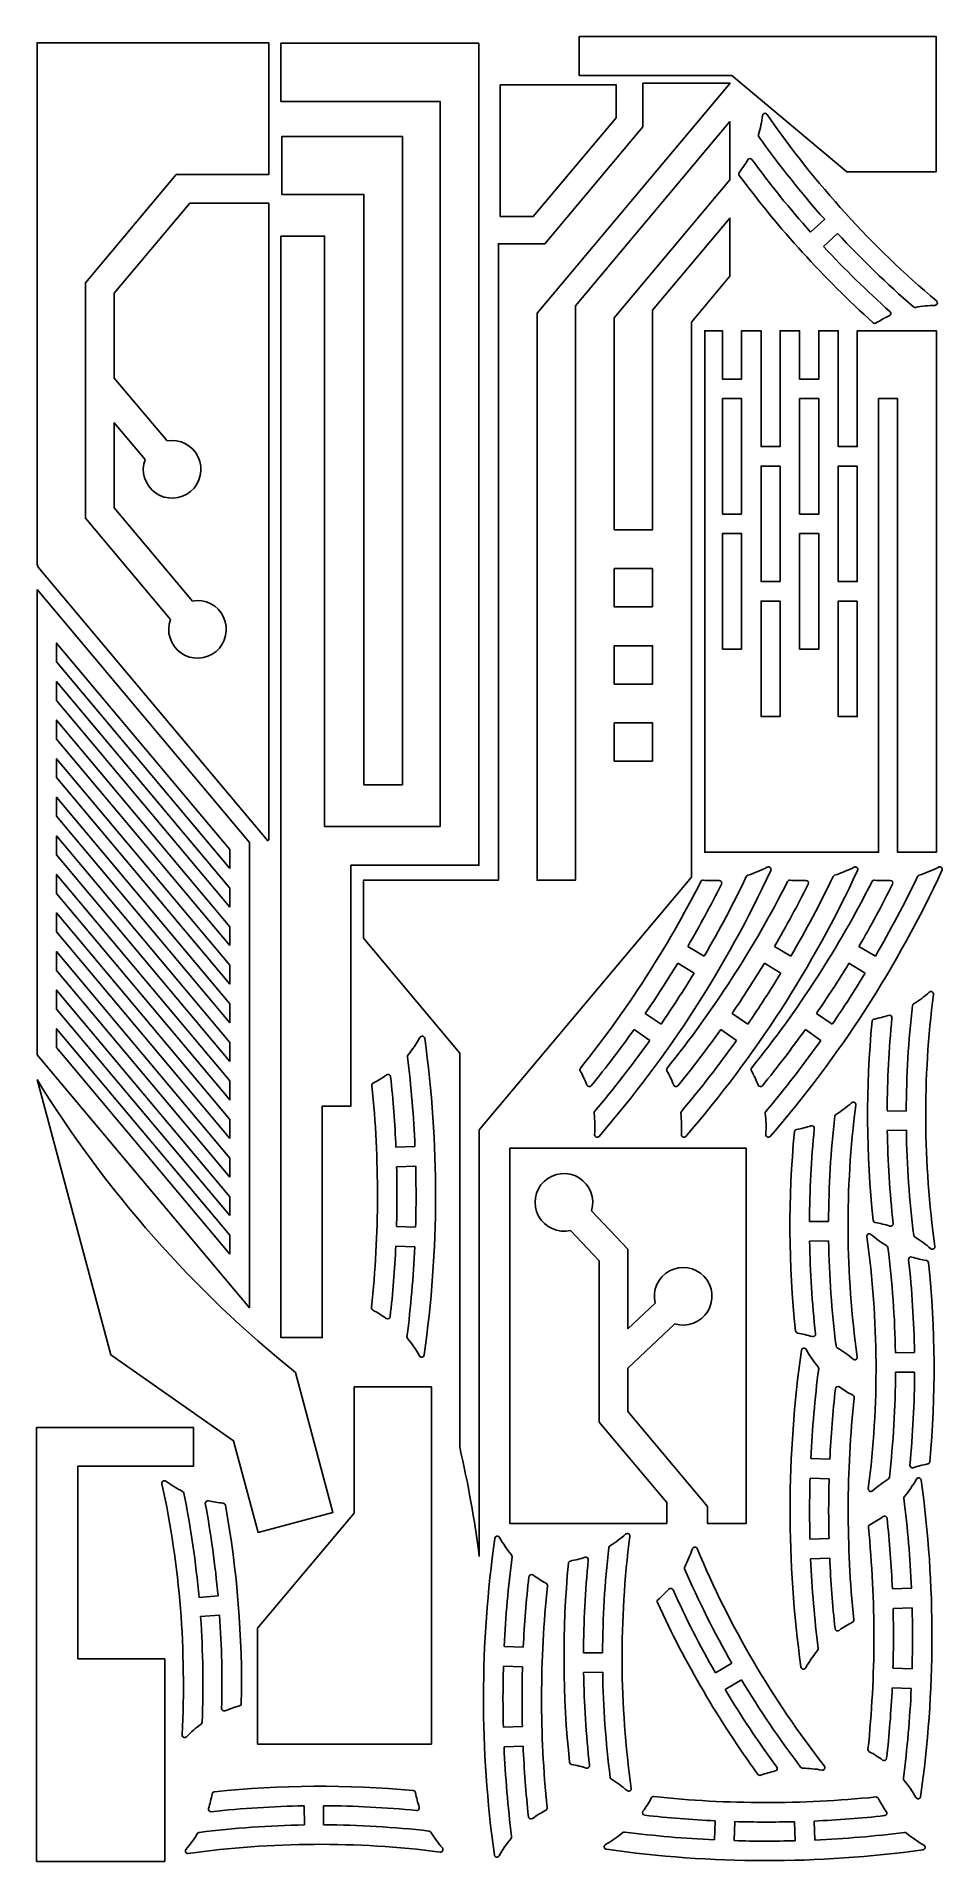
# Model space of a CAD drawing. Extents: x 0.4 to 23.9, y 0.3 to 47.7.
import ezdxf

# ---------------------------------------------------------------- set-up
doc = ezdxf.new("R2010")
doc.units = 0
doc.layers.add('PERIMETER', color=7, linetype='CONTINUOUS')

msp = doc.modelspace()

# ---------------------------------------------------------------- linework, layer by layer
at = {"layer": 'PERIMETER', "color": 7}
for points in [[(3.895925, 32.606941), (1.695248, 35.229606), (1.695248, 41.3374), (4.047749, 44.141001), (6.445248, 44.141001), (6.445248, 47.558651), (0.439342, 47.558651), (0.439342, 34.040682), (0.468943, 33.959355), (6.419528, 26.867723), (6.445248, 26.889304), (6.445248, 43.396906), (4.394725, 43.396906)], [(16.147984, 46.508477), (16.147984, 45.380877), (13.602035, 42.346733), (12.397984, 42.346733), (12.397984, 25.84346), (8.897984, 25.84346), (8.897984, 24.339433), (11.397984, 21.360049), (11.397984, 11.14315)], [(11.903891, 8.308497), (11.903891, 19.373682), (17.403891, 25.928328), (17.403891, 40.312696), (18.403891, 41.504449), (18.403891, 43.013636), (16.397985, 40.623092), (16.397985, 34.932355), (15.403891, 34.932355), (15.403891, 40.429189), (18.403891, 44.004449), (18.403891, 45.513636), (14.397985, 40.739584), (14.397985, 25.84346), (13.403891, 25.84346), (13.403891, 40.545681), (18.40727, 46.508477), (16.147984, 46.508477)], [(4.394725, 43.396906), (2.439342, 41.066572), (2.439342, 38.865825), (3.808086, 37.234618)], [(20.859221, 42.981026), (20.490212, 42.65245)], [(20.830296, 42.277994), (21.192776, 42.613759)], [(3.238077, 36.756323), (2.439342, 37.708219), (2.439342, 35.500434), (4.465934, 33.085235)], [(17.735717, 23.880784), (17.308977, 24.129827)], [(19.984676, 23.880784), (19.557935, 24.129827)], [(22.174363, 23.880784), (21.747623, 24.129827)], [(17.050106, 23.69511), (17.472382, 23.43857)], [(19.299064, 23.69511), (19.72134, 23.43857)], [(21.488752, 23.69511), (21.911027, 23.43857)], [(16.616442, 22.113178), (16.208902, 22.392535)], [(18.8654, 22.113178), (18.45786, 22.392535)], [(21.055088, 22.113178), (20.647547, 22.392535)], [(15.919164, 21.977752), (16.321709, 21.691243)], [(18.168123, 21.977752), (18.570667, 21.691243)], [(20.35781, 21.977752), (20.760354, 21.691243)], [(0.437151, 20.676819), (2.348267, 13.544439), (5.534203, 11.313622), (6.171344, 8.935778), (8.108901, 9.454945), (7.13607, 13.085598)], [(22.97367, 19.861502), (22.479579, 19.863404)], [(22.482603, 19.357572), (22.976636, 19.365382)], [(10.236449, 18.943971), (9.742822, 18.922485)], [(15.757256, 13.193809), (15.757256, 12.069315), (17.819755, 9.611324), (17.819755, 9.167991), (18.825661, 9.167991), (18.825661, 18.89717), (12.694756, 18.89717), (12.694756, 9.167991), (16.763161, 9.167991), (16.763161, 9.712918), (15.013161, 11.798487), (15.013161, 15.981396), (14.271296, 16.76732)], [(9.760359, 18.416832), (10.254289, 18.429597)], [(14.812399, 17.278089), (15.757256, 16.277117), (15.757256, 14.217047), (16.464083, 14.884249)], [(10.251686, 16.851849), (9.757801, 16.866245)], [(20.959712, 16.99546), (20.46562, 16.997362)], [(9.738595, 16.360653), (10.232148, 16.337538)], [(20.468645, 16.491531), (20.962678, 16.49934)], [(16.974851, 14.343146), (15.757256, 13.193809)], [(23.188022, 13.598678), (22.693989, 13.590868)], [(22.696955, 13.094748), (23.191046, 13.092846)], [(20.993801, 10.832577), (20.500248, 10.855691)], [(20.48071, 10.34138), (20.974595, 10.326984)], [(20.972037, 8.776397), (20.478107, 8.763632)], [(20.495947, 8.249259), (20.989574, 8.270744)], [(5.129686, 7.291743), (4.637571, 7.247547)], [(23.108741, 7.4922), (22.615114, 7.470714)], [(4.677091, 6.752994), (5.169979, 6.787509)], [(22.632651, 6.965061), (23.12658, 6.977826)], [(13.04376, 5.957264), (12.550206, 5.980378)], [(15.100597, 5.80994), (14.606506, 5.811842)], [(12.530669, 5.466067), (13.024553, 5.451672)], [(14.60953, 5.30601), (15.103563, 5.313819)], [(18.453329, 5.544761), (18.024482, 5.299363)], [(23.123977, 5.400079), (22.630093, 5.414474)], [(18.280016, 4.862812), (18.703957, 5.116591)], [(22.610886, 4.908882), (23.10444, 4.885768)], [(13.021995, 3.901085), (12.528065, 3.88832)], [(12.545905, 3.373946), (13.039532, 3.395432)], [(7.362364, 1.845939), (7.370173, 1.351906)], [(7.866294, 1.354872), (7.868196, 1.848963)], [(18.022944, 1.457135), (17.99983, 0.963581)], [(18.514141, 0.944044), (18.528537, 1.437928)], [(20.079124, 1.43537), (20.091889, 0.94144)], [(20.606262, 0.95928), (20.584776, 1.452907)]]:
    msp.add_lwpolyline(points, dxfattribs=at)
for points in [[(11.892747, 47.545141), (6.761843, 47.545141), (6.761843, 46.039234), (10.886842, 46.039234), (10.886842, 27.240752), (7.892748, 27.240752), (7.892748, 42.545141), (6.761843, 42.545141), (6.761843, 13.987695), (7.830248, 13.987695), (7.830248, 19.987695), (8.575761, 19.987695), (8.575761, 26.234847), (11.892747, 26.234847)], [(18.452961, 46.714026), (21.432346, 44.214026), (23.751136, 44.214026), (23.751136, 47.719932), (14.491236, 47.719932), (14.491236, 46.714026)], [(12.445589, 43.052285), (13.302663, 43.052285), (15.451495, 45.613164), (15.451495, 46.469935), (12.445589, 46.469935)], [(9.915769, 28.322555), (9.915769, 45.132849), (6.784864, 45.132849), (6.784864, 43.626943), (8.909863, 43.626943), (8.909863, 28.322555)], [(23.717156, 40.750742)], [(19.209765, 40.090248), (18.703859, 40.090248), (18.703859, 38.840248), (18.209765, 38.840248), (18.209765, 40.090248), (17.749776, 40.090248), (17.749776, 26.569847), (22.255682, 26.569847), (22.255682, 38.334342), (22.749776, 38.334342), (22.749776, 26.569847), (23.755682, 26.569847), (23.755682, 40.090248), (21.703859, 40.090248), (21.703859, 37.090248), (21.209765, 37.090248), (21.209765, 40.090248), (20.703859, 40.090248), (20.703859, 38.840248), (20.209765, 38.840248), (20.209765, 40.090248), (19.703859, 40.090248), (19.703859, 37.090248), (19.209765, 37.090248)], [(18.209765, 38.334342), (18.703859, 38.334342), (18.703859, 35.340248), (18.209765, 35.340248)], [(20.209765, 35.340248), (20.209765, 38.334342), (20.703859, 38.334342), (20.703859, 35.340248)], [(19.703859, 36.584342), (19.703859, 33.590248), (19.209765, 33.590248), (19.209765, 36.584342)], [(21.703859, 36.584342), (21.703859, 33.590248), (21.209765, 33.590248), (21.209765, 36.584342)], [(18.209765, 31.840248), (18.209765, 34.834342), (18.703859, 34.834342), (18.703859, 31.840248)], [(20.209765, 31.840248), (20.209765, 34.834342), (20.703859, 34.834342), (20.703859, 31.840248)], [(16.397985, 32.932355), (15.403891, 32.932355), (15.403891, 33.92645), (16.397985, 33.92645)], [(0.437151, 33.386258), (5.943057, 26.824575), (5.943057, 14.759665), (0.437151, 21.321347)], [(19.703859, 33.084342), (19.703859, 30.090248), (19.209765, 30.090248), (19.209765, 33.084342)], [(21.703859, 33.084342), (21.703859, 30.090248), (21.209765, 30.090248), (21.209765, 33.084342)], [(5.437151, 26.149628), (5.437151, 26.640441), (0.943056, 31.996295), (0.943056, 31.505482)], [(16.397985, 30.932355), (15.403891, 30.932355), (15.403891, 31.92645), (16.397985, 31.92645)], [(5.437151, 25.149628), (5.437151, 25.640441), (0.943056, 30.996295), (0.943056, 30.505482)], [(5.437151, 24.149628), (5.437151, 24.640441), (0.943056, 29.996295), (0.943056, 29.505482)], [(16.397985, 28.932355), (15.403891, 28.932355), (15.403891, 29.92645), (16.397985, 29.92645)], [(5.437151, 23.149628), (5.437151, 23.640441), (0.943056, 28.996295), (0.943056, 28.505482)], [(5.437151, 22.149628), (5.437151, 22.640441), (0.943056, 27.996295), (0.943056, 27.505482)], [(5.437151, 21.149628), (5.437151, 21.640441), (0.943056, 26.996295), (0.943056, 26.505482)], [(0.943056, 25.505482), (5.437151, 20.149628), (5.437151, 20.640441), (0.943056, 25.996295)], [(18.867062, 25.973523)], [(21.11602, 25.973523)], [(23.305708, 25.973523)], [(5.437151, 19.149628), (5.437151, 19.640441), (0.943056, 24.996295), (0.943056, 24.505482)], [(5.437151, 18.149628), (5.437151, 18.640441), (0.943056, 23.996295), (0.943056, 23.505482)], [(17.050106, 23.69511)], [(19.299064, 23.69511)], [(21.488752, 23.69511)], [(5.437151, 17.149628), (5.437151, 17.640441), (0.943056, 22.996295), (0.943056, 22.505482)], [(5.437151, 16.149628), (5.437151, 16.640441), (0.943056, 21.996295), (0.943056, 21.505482)], [(10.055427, 21.316043)], [(0.437151, 20.676819)], [(9.760359, 18.416832)], [(22.059429, 16.663436)], [(23.611196, 16.292814)], [(21.597238, 13.426772)], [(8.655484, 12.708366), (8.655484, 9.431877), (6.155484, 6.452493), (6.155484, 3.448466), (10.661391, 3.448466), (10.661391, 12.708366)], [(3.778301, 10.264996)], [(22.927718, 9.864272)], [(20.972037, 8.776397)], [(22.632651, 6.965061)], [(20.676969, 5.877187)], [(13.021995, 3.901085)], [(20.789784, 2.772949)], [(15.738123, 2.241251)], [(20.079124, 1.43537)], [(12.726928, 1.001874)], [(22.978334, 1.140303)], [(4.297606, 0.717346)]]:
    msp.add_lwpolyline(points, close=True, dxfattribs=at)
at = {"layer": 'PERIMETER', "color": 5}
msp.add_lwpolyline([(1.492533, 5.658139), (1.492533, 10.652233), (4.492533, 10.652233), (4.492533, 11.658139), (0.424128, 11.658139), (0.424128, 0.405081), (3.74702, 0.405081), (3.74702, 5.658139)], close=True, dxfattribs=at)
at = {"layer": 'PERIMETER', "color": 7}
for points in [[(19.247115, 45.672578), (19.227165, 45.50511), (19.193115, 45.339626), (19.145327, 45.177886)], [(19.296401, 45.728375), (19.269965, 45.72184), (19.250336, 45.699619), (19.247115, 45.672578)], [(19.366008, 45.701968), (19.350559, 45.724394), (19.322838, 45.734911), (19.296401, 45.728375)], [(23.757824, 40.866265), (22.084048, 42.274332), (20.606913, 43.900764), (19.366008, 45.701968)], [(19.145327, 45.177886), (19.139636, 45.158623), (19.143104, 45.137813), (19.154736, 45.121437)], [(19.154736, 45.121437), (19.683304, 44.377315), (20.252321, 43.66277), (20.859221, 42.981026)], [(18.916629, 44.555702), (18.894569, 44.554523), (18.874592, 44.542296), (18.863507, 44.523187)], [(18.972914, 44.529035), (18.959855, 44.546853), (18.938689, 44.556881), (18.916629, 44.555702)], [(18.6463, 44.19933), (18.628461, 44.176149), (18.628169, 44.143946), (18.645583, 44.120445)], [(18.645583, 44.120445), (19.672068, 42.735171), (20.834104, 41.455687), (22.114451, 40.300972)], [(18.863507, 44.523187), (18.798211, 44.410634), (18.725656, 44.302453), (18.6463, 44.19933)], [(20.490212, 42.65245), (19.955039, 43.253619), (19.448703, 43.879852), (18.972914, 44.529035)], [(22.552574, 40.587573), (21.952058, 41.123479), (21.377319, 41.687587), (20.830296, 42.277994)], [(21.192776, 42.613759), (21.813116, 41.944223), (22.469743, 41.309245), (23.159693, 40.711692)], [(23.717156, 40.750742), (23.744382, 40.751352), (23.768385, 40.768756), (23.777428, 40.794444)], [(23.777428, 40.794444), (23.786471, 40.820131), (23.778664, 40.848734), (23.757824, 40.866265)], [(22.114451, 40.300972), (22.136173, 40.281383), (22.168255, 40.278583), (22.193041, 40.294114)], [(22.193041, 40.294114), (22.303305, 40.363205), (22.417951, 40.425041), (22.536251, 40.479231)], [(22.536251, 40.479231), (22.556336, 40.488431), (22.570425, 40.507142), (22.573716, 40.528987)], [(22.573716, 40.528987), (22.577007, 40.550832), (22.569057, 40.572864), (22.552574, 40.587573)], [(23.159693, 40.711692), (23.174877, 40.698541), (23.195258, 40.693091), (23.214979, 40.696907)], [(23.214979, 40.696907), (23.380559, 40.728949), (23.548547, 40.746958), (23.717156, 40.750742)], [(3.808086, 37.234618), (4.141244, 37.294146), (4.472803, 37.122268), (4.616182, 36.815705)], [(3.510301, 35.887761), (3.233293, 36.082195), (3.121601, 36.438563), (3.238077, 36.756323)], [(4.616182, 36.815705), (4.75956, 36.509143), (4.678936, 36.144488), (4.41968, 35.926946)], [(4.41968, 35.926946), (4.160424, 35.709405), (3.787309, 35.693327), (3.510301, 35.887761)], [(4.465934, 33.085235), (4.799092, 33.144764), (5.130651, 32.972886), (5.27403, 32.666323)], [(4.168149, 31.738379), (3.891141, 31.932813), (3.779449, 32.289181), (3.895925, 32.606941)], [(5.27403, 32.666323), (5.417408, 32.35976), (5.336784, 31.995106), (5.077528, 31.777564)], [(5.077528, 31.777564), (4.818272, 31.560022), (4.445157, 31.543945), (4.168149, 31.738379)], [(15.009325, 19.204384), (16.809777, 21.282699), (18.308869, 23.60399), (19.462525, 26.100007)], [(17.258284, 19.204384), (19.058735, 21.282699), (20.557827, 23.60399), (21.711483, 26.100007)], [(19.372404, 26.18527), (19.210776, 26.099406), (19.041621, 26.028528), (18.867062, 25.973523)], [(19.448094, 26.175013), (19.427682, 26.194326), (19.39722, 26.198454), (19.372404, 26.18527)], [(19.447971, 19.204384), (21.248423, 21.282699), (22.747515, 23.60399), (23.90117, 26.100007)], [(19.462525, 26.100007), (19.474314, 26.125514), (19.468507, 26.155701), (19.448094, 26.175013)], [(21.621363, 26.18527), (21.459734, 26.099406), (21.29058, 26.028528), (21.11602, 25.973523)], [(21.697053, 26.175013), (21.67664, 26.194326), (21.646179, 26.198454), (21.621363, 26.18527)], [(21.711483, 26.100007), (21.723273, 26.125514), (21.717465, 26.155701), (21.697053, 26.175013)], [(23.81105, 26.18527), (23.649421, 26.099406), (23.480267, 26.028528), (23.305708, 25.973523)], [(23.88674, 26.175013), (23.866328, 26.194326), (23.835866, 26.198454), (23.81105, 26.18527)], [(23.90117, 26.100007), (23.91296, 26.125514), (23.907153, 26.155701), (23.88674, 26.175013)], [(17.64879, 25.810136), (16.778242, 24.095431), (15.732184, 22.475648), (14.527409, 20.976788)], [(19.897749, 25.810136), (19.0272, 24.095431), (17.981143, 22.475648), (16.776367, 20.976788)], [(17.308977, 24.129827), (17.61738, 24.658409), (17.908567, 25.19685), (18.182077, 25.744302)], [(17.712692, 25.845724), (17.686132, 25.84798), (17.660857, 25.833904), (17.64879, 25.810136)], [(18.120165, 25.838921), (17.984344, 25.831941), (17.848205, 25.834213), (17.712692, 25.845724)], [(18.827718, 25.939405), (18.49163, 25.238751), (18.127332, 24.551982), (17.735717, 23.880784)], [(18.178295, 25.809392), (18.165548, 25.828872), (18.143414, 25.840116), (18.120165, 25.838921)], [(18.182077, 25.744302), (18.192481, 25.765127), (18.191041, 25.789912), (18.178295, 25.809392)], [(18.867062, 25.973523), (18.849792, 25.968082), (18.835549, 25.95573), (18.827718, 25.939405)], [(22.087436, 25.810136), (21.216888, 24.095431), (20.17083, 22.475648), (18.966055, 20.976788)], [(19.557935, 24.129827), (19.866339, 24.658409), (20.157525, 25.19685), (20.431035, 25.744302)], [(19.96165, 25.845724), (19.93509, 25.84798), (19.909815, 25.833904), (19.897749, 25.810136)], [(20.369124, 25.838921), (20.233302, 25.831941), (20.097163, 25.834213), (19.96165, 25.845724)], [(21.076676, 25.939405), (20.740589, 25.238751), (20.376291, 24.551982), (19.984676, 23.880784)], [(20.427253, 25.809392), (20.414507, 25.828872), (20.392373, 25.840116), (20.369124, 25.838921)], [(20.431035, 25.744302), (20.441439, 25.765127), (20.439999, 25.789912), (20.427253, 25.809392)], [(21.11602, 25.973523), (21.098751, 25.968082), (21.084507, 25.95573), (21.076676, 25.939405)], [(21.747623, 24.129827), (22.056026, 24.658409), (22.347212, 25.19685), (22.620723, 25.744302)], [(22.151338, 25.845724), (22.124778, 25.84798), (22.099503, 25.833904), (22.087436, 25.810136)], [(22.558811, 25.838921), (22.42299, 25.831941), (22.286851, 25.834213), (22.151338, 25.845724)], [(23.266363, 25.939405), (22.930276, 25.238751), (22.565978, 24.551982), (22.174363, 23.880784)], [(22.61694, 25.809392), (22.604194, 25.828872), (22.58206, 25.840116), (22.558811, 25.838921)], [(22.620723, 25.744302), (22.631127, 25.765127), (22.629687, 25.789912), (22.61694, 25.809392)], [(23.305708, 25.973523), (23.288438, 25.968082), (23.274194, 25.95573), (23.266363, 25.939405)], [(16.208902, 22.392535), (16.501141, 22.818966), (16.781648, 23.253321), (17.050106, 23.69511)], [(17.472382, 23.43857), (17.199222, 22.989042), (16.913802, 22.547079), (16.616442, 22.113178)], [(18.45786, 22.392535), (18.7501, 22.818966), (19.030606, 23.253321), (19.299064, 23.69511)], [(19.72134, 23.43857), (19.44818, 22.989042), (19.16276, 22.547079), (18.8654, 22.113178)], [(20.647547, 22.392535), (20.939787, 22.818966), (21.220294, 23.253321), (21.488752, 23.69511)], [(21.911027, 23.43857), (21.637867, 22.989042), (21.352447, 22.547079), (21.055088, 22.113178)], [(23.57145, 22.941437), (23.444754, 22.83012), (23.308888, 22.729696), (23.165299, 22.641234)], [(23.718619, 16.351633), (23.41329, 18.517495), (23.400156, 20.714548), (23.679568, 22.883905)], [(23.645398, 22.950048), (23.621357, 22.962841), (23.591908, 22.959412), (23.57145, 22.941437)], [(23.679568, 22.883905), (23.683047, 22.910915), (23.669439, 22.937256), (23.645398, 22.950048)], [(22.518289, 22.342181), (22.39452, 22.30202), (22.268267, 22.269962), (22.140332, 22.24621)], [(22.579543, 22.330902), (22.562337, 22.344757), (22.539302, 22.348999), (22.518289, 22.342181)], [(22.603624, 22.273462), (22.605804, 22.295446), (22.596749, 22.317046), (22.579543, 22.330902)], [(23.134601, 22.592936), (23.031017, 21.686089), (22.977292, 20.774239), (22.97367, 19.861502)], [(23.165299, 22.641234), (23.148197, 22.630698), (23.13688, 22.612893), (23.134601, 22.592936)], [(10.435013, 21.799893), (10.407397, 21.805088), (10.379547, 21.792076), (10.365812, 21.767561)], [(14.806795, 20.517798), (15.193264, 20.992301), (15.564249, 21.479208), (15.919164, 21.977752)], [(17.055753, 20.517798), (17.442222, 20.992301), (17.813207, 21.479208), (18.168123, 21.977752)], [(19.245441, 20.517798), (19.63191, 20.992301), (20.002894, 21.479208), (20.35781, 21.977752)], [(22.087113, 22.187977), (21.925905, 20.471391), (21.936237, 18.743009), (22.117957, 17.028473)], [(22.140332, 22.24621), (22.111573, 22.240871), (22.089847, 22.217099), (22.087113, 22.187977)], [(22.479579, 19.863404), (22.482771, 20.668267), (22.524166, 21.472525), (22.603624, 22.273462)], [(10.365812, 21.767561), (10.276353, 21.607894), (10.172458, 21.456756), (10.055427, 21.316043)], [(10.487736, 21.744625), (10.483847, 21.772455), (10.462629, 21.794698), (10.435013, 21.799893)], [(10.474193, 13.536069), (10.863658, 16.258078), (10.868217, 19.021346), (10.487736, 21.744625)], [(16.321709, 21.691243), (15.871034, 21.058185), (15.39493, 20.443621), (14.894566, 19.849058)], [(18.570667, 21.691243), (18.119992, 21.058185), (17.643889, 20.443621), (17.143524, 19.849058)], [(20.760354, 21.691243), (20.30968, 21.058185), (19.833576, 20.443621), (19.333212, 19.849058)], [(10.055427, 21.316043), (10.043849, 21.302122), (10.038554, 21.284027), (10.040802, 21.266061)], [(10.040802, 21.266061), (10.137309, 20.494986), (10.202578, 19.720323), (10.236449, 18.943971)], [(14.527409, 20.976788), (14.510709, 20.956012), (14.508277, 20.927184), (14.521259, 20.903904)], [(14.521259, 20.903904), (14.587497, 20.785123), (14.645573, 20.661972), (14.695084, 20.535303)], [(16.776367, 20.976788), (16.759668, 20.956012), (16.757235, 20.927184), (16.770217, 20.903904)], [(16.770217, 20.903904), (16.836455, 20.785123), (16.894531, 20.661972), (16.944042, 20.535303)], [(18.966055, 20.976788), (18.949355, 20.956012), (18.946923, 20.927184), (18.959905, 20.903904)], [(18.959905, 20.903904), (19.026143, 20.785123), (19.084218, 20.661972), (19.13373, 20.535303)], [(7.13607, 13.085598), (4.485729, 15.21463), (2.219947, 17.782216), (0.437151, 20.676819)], [(9.119339, 20.519413), (9.315115, 18.606369), (9.311933, 16.678178), (9.109845, 14.76579)], [(9.153819, 20.583918), (9.130263, 20.571444), (9.116625, 20.54593), (9.119339, 20.519413)], [(9.500163, 20.798689), (9.389722, 20.719324), (9.274007, 20.647568), (9.153819, 20.583918)], [(9.565026, 20.805312), (9.543766, 20.814796), (9.519068, 20.812275), (9.500163, 20.798689)], [(9.603428, 20.752622), (9.600908, 20.775765), (9.586286, 20.795827), (9.565026, 20.805312)], [(9.742822, 18.922485), (9.716146, 19.533876), (9.669657, 20.144243), (9.603428, 20.752622)], [(14.695084, 20.535303), (14.703559, 20.513621), (14.722913, 20.498073), (14.745912, 20.494468)], [(14.745912, 20.494468), (14.768911, 20.490864), (14.792093, 20.499747), (14.806795, 20.517798)], [(16.944042, 20.535303), (16.952517, 20.513621), (16.971871, 20.498073), (16.99487, 20.494468)], [(16.99487, 20.494468), (17.017869, 20.490864), (17.041052, 20.499747), (17.055753, 20.517798)], [(19.13373, 20.535303), (19.142205, 20.513621), (19.161559, 20.498073), (19.184558, 20.494468)], [(19.184558, 20.494468), (19.207557, 20.490864), (19.230739, 20.499747), (19.245441, 20.517798)], [(21.557492, 20.075395), (21.430796, 19.964078), (21.29493, 19.863654), (21.15134, 19.775192)], [(21.704661, 13.485592), (21.399332, 15.651453), (21.386197, 17.848506), (21.665609, 20.017864)], [(21.63144, 20.084007), (21.607399, 20.096799), (21.577949, 20.09337), (21.557492, 20.075395)], [(21.665609, 20.017864), (21.669088, 20.044873), (21.65548, 20.071214), (21.63144, 20.084007)], [(14.894566, 19.849058), (14.882907, 19.835205), (14.877508, 19.817141), (14.879652, 19.799162)], [(14.879652, 19.799162), (14.901327, 19.617429), (14.906309, 19.434093), (14.894537, 19.251451)], [(17.143524, 19.849058), (17.131865, 19.835205), (17.126466, 19.817141), (17.12861, 19.799162)], [(17.12861, 19.799162), (17.150285, 19.617429), (17.155268, 19.434093), (17.143496, 19.251451)], [(19.333212, 19.849058), (19.321553, 19.835205), (19.316154, 19.817141), (19.318298, 19.799162)], [(19.318298, 19.799162), (19.339973, 19.617429), (19.344955, 19.434093), (19.333183, 19.251451)], [(20.504331, 19.476139), (20.380562, 19.435978), (20.254309, 19.40392), (20.126373, 19.380169)], [(20.565584, 19.46486), (20.548378, 19.478716), (20.525344, 19.482957), (20.504331, 19.476139)], [(20.589665, 19.40742), (20.591846, 19.429404), (20.58279, 19.451004), (20.565584, 19.46486)], [(21.120642, 19.726894), (21.017058, 18.820047), (20.963334, 17.908197), (20.959712, 16.99546)], [(21.15134, 19.775192), (21.134239, 19.764656), (21.122922, 19.746851), (21.120642, 19.726894)], [(14.894537, 19.251451), (14.892729, 19.223408), (14.909023, 19.197341), (14.935023, 19.186681)], [(14.935023, 19.186681), (14.961023, 19.17602), (14.990926, 19.183144), (15.009325, 19.204384)], [(17.143496, 19.251451), (17.141688, 19.223408), (17.157981, 19.197341), (17.183981, 19.186681)], [(17.183981, 19.186681), (17.209981, 19.17602), (17.239884, 19.183144), (17.258284, 19.204384)], [(19.333183, 19.251451), (19.331375, 19.223408), (19.347669, 19.197341), (19.373669, 19.186681)], [(19.373669, 19.186681), (19.399669, 19.17602), (19.429572, 19.183144), (19.447971, 19.204384)], [(20.073154, 19.321935), (19.911946, 17.605349), (19.922279, 15.876967), (20.103999, 14.162431)], [(20.126373, 19.380169), (20.097614, 19.37483), (20.075889, 19.351057), (20.073154, 19.321935)], [(20.46562, 16.997362), (20.468813, 17.802225), (20.510207, 18.606483), (20.589665, 19.40742)], [(22.635453, 16.94917), (22.546425, 17.7491), (22.495418, 18.552805), (22.482603, 19.357572)], [(22.976636, 19.365382), (22.99117, 18.452753), (23.055793, 17.541611), (23.170212, 16.636067)], [(9.757801, 16.866245), (9.772808, 17.382987), (9.773661, 17.900043), (9.760359, 18.416832)], [(10.254289, 18.429597), (10.267825, 17.903756), (10.266957, 17.377643), (10.251686, 16.851849)], [(13.440115, 17.138322), (13.279077, 17.435988), (13.338266, 17.804729), (13.584375, 18.03704)], [(13.584375, 18.03704), (13.830483, 18.269352), (14.202022, 18.307193), (14.489913, 18.129269)], [(14.489913, 18.129269), (14.777803, 17.951345), (14.910118, 17.602108), (14.812399, 17.278089)], [(14.271296, 16.76732), (13.942183, 16.688436), (13.601152, 16.840657), (13.440115, 17.138322)], [(21.985383, 16.671164), (21.961496, 16.658085), (21.948204, 16.631582), (21.952006, 16.604617)], [(21.952006, 16.604617), (22.257335, 14.438755), (22.270469, 12.241702), (21.991057, 10.072345)], [(22.059429, 16.663436), (22.038758, 16.681165), (22.009269, 16.684243), (21.985383, 16.671164)], [(22.46914, 16.368111), (22.324504, 16.45485), (22.187447, 16.553642), (22.059429, 16.663436)], [(22.117957, 17.028473), (22.12104, 16.999386), (22.143048, 16.975875), (22.171869, 16.97088)], [(22.171869, 16.97088), (22.300079, 16.94866), (22.426706, 16.918114), (22.550946, 16.879435)], [(22.550946, 16.879435), (22.572039, 16.872868), (22.595021, 16.877385), (22.612061, 16.891446)], [(22.612061, 16.891446), (22.6291, 16.905506), (22.637897, 16.927214), (22.635453, 16.94917)], [(23.170212, 16.636067), (23.172729, 16.616139), (23.184258, 16.59847), (23.201485, 16.588139)], [(23.201485, 16.588139), (23.346121, 16.5014), (23.483178, 16.402608), (23.611196, 16.292814)], [(9.593162, 14.530986), (9.661399, 15.139143), (9.709902, 15.749352), (9.738595, 16.360653)], [(10.232148, 16.337538), (10.195715, 15.561303), (10.127891, 14.786859), (10.028841, 14.016107)], [(20.621495, 14.083128), (20.532467, 14.883058), (20.481459, 15.686764), (20.468645, 16.491531)], [(20.962678, 16.49934), (20.977212, 15.586712), (21.041834, 14.675569), (21.156253, 13.770025)], [(22.500413, 16.320183), (22.497896, 16.340111), (22.486367, 16.35778), (22.46914, 16.368111)], [(22.693989, 13.590868), (22.679455, 14.503497), (22.614832, 15.414639), (22.500413, 16.320183)], [(23.611196, 16.292814), (23.631867, 16.275085), (23.661356, 16.272007), (23.685242, 16.285086)], [(23.685242, 16.285086), (23.709129, 16.298165), (23.722421, 16.324668), (23.718619, 16.351633)], [(16.464083, 14.884249), (16.385199, 15.213362), (16.53742, 15.554393), (16.835085, 15.71543)], [(16.835085, 15.71543), (17.132751, 15.876468), (17.501492, 15.817278), (17.733804, 15.57117)], [(23.058564, 16.064804), (23.041525, 16.050744), (23.032728, 16.029036), (23.035172, 16.00708)], [(23.035172, 16.00708), (23.1242, 15.20715), (23.175207, 14.403445), (23.188022, 13.598678)], [(23.119679, 16.076815), (23.098586, 16.083382), (23.075604, 16.078865), (23.058564, 16.064804)], [(23.498756, 15.98537), (23.370546, 16.00759), (23.243919, 16.038136), (23.119679, 16.076815)], [(23.552668, 15.927777), (23.549585, 15.956864), (23.527577, 15.980375), (23.498756, 15.98537)], [(23.583512, 10.768273), (23.74472, 12.484859), (23.734388, 14.213241), (23.552668, 15.927777)], [(17.733804, 15.57117), (17.966115, 15.325061), (18.003956, 14.953522), (17.826032, 14.665631)], [(9.109845, 14.76579), (9.107044, 14.739282), (9.120598, 14.713724), (9.144113, 14.701171)], [(9.144113, 14.701171), (9.26409, 14.637126), (9.379568, 14.564988), (9.489747, 14.485258)], [(9.489747, 14.485258), (9.508607, 14.471611), (9.533296, 14.469008), (9.554587, 14.478422)], [(9.554587, 14.478422), (9.575878, 14.487837), (9.590566, 14.507851), (9.593162, 14.530986)], [(17.826032, 14.665631), (17.648107, 14.377741), (17.298871, 14.245426), (16.974851, 14.343146)], [(10.028841, 14.016107), (10.026533, 13.998148), (10.031767, 13.980035), (10.043299, 13.966076)], [(10.043299, 13.966076), (10.159866, 13.824978), (10.263262, 13.673498), (10.352194, 13.513536)], [(20.103999, 14.162431), (20.107082, 14.133344), (20.12909, 14.109833), (20.15791, 14.104838)], [(20.15791, 14.104838), (20.28612, 14.082618), (20.412747, 14.052072), (20.536987, 14.013394)], [(20.536987, 14.013394), (20.55808, 14.006827), (20.581063, 14.011343), (20.598102, 14.025404)], [(20.598102, 14.025404), (20.615142, 14.039465), (20.623939, 14.061172), (20.621495, 14.083128)], [(21.156253, 13.770025), (21.158771, 13.750097), (21.1703, 13.732428), (21.187526, 13.722097)], [(10.352194, 13.513536), (10.365848, 13.488976), (10.393655, 13.475872), (10.421288, 13.480976)], [(10.421288, 13.480976), (10.448922, 13.486079), (10.470213, 13.508252), (10.474193, 13.536069)], [(20.258203, 13.65716), (19.868738, 10.935151), (19.864179, 8.171883), (20.24466, 5.448604)], [(20.311107, 13.712254), (20.283474, 13.70715), (20.262182, 13.684977), (20.258203, 13.65716)], [(20.380202, 13.679693), (20.366548, 13.704253), (20.338741, 13.717357), (20.311107, 13.712254)], [(20.689097, 13.227153), (20.57253, 13.368251), (20.469133, 13.519731), (20.380202, 13.679693)], [(21.187526, 13.722097), (21.332163, 13.635359), (21.46922, 13.536566), (21.597238, 13.426772)], [(21.597238, 13.426772), (21.617909, 13.409043), (21.647398, 13.405965), (21.671284, 13.419044)], [(21.671284, 13.419044), (21.69517, 13.432123), (21.708463, 13.458626), (21.704661, 13.485592)], [(20.500248, 10.855691), (20.536681, 11.631927), (20.604505, 12.406371), (20.703555, 13.177123)], [(20.703555, 13.177123), (20.705863, 13.195081), (20.700629, 13.213194), (20.689097, 13.227153)], [(22.536024, 10.363314), (22.639608, 11.270161), (22.693333, 12.182011), (22.696955, 13.094748)], [(23.191046, 13.092846), (23.187854, 12.287983), (23.146459, 11.483725), (23.067001, 10.682788)], [(21.139234, 12.662244), (21.070997, 12.054086), (21.022494, 11.443877), (20.993801, 10.832577)], [(21.177809, 12.714807), (21.156518, 12.705393), (21.141829, 12.685378), (21.139234, 12.662244)], [(21.242649, 12.707971), (21.223789, 12.721618), (21.1991, 12.724221), (21.177809, 12.714807)], [(21.588283, 12.492058), (21.468306, 12.556104), (21.352828, 12.628241), (21.242649, 12.707971)], [(21.613057, 6.673817), (21.417281, 8.58686), (21.420462, 10.515052), (21.62255, 12.427439)], [(21.62255, 12.427439), (21.625352, 12.453947), (21.611798, 12.479506), (21.588283, 12.492058)], [(11.397984, 11.14315), (11.612279, 10.206986), (11.781112, 9.260994), (11.903891, 8.308497)], [(23.067001, 10.682788), (23.064821, 10.660804), (23.073876, 10.639204), (23.091082, 10.625348)], [(23.091082, 10.625348), (23.108288, 10.611493), (23.131323, 10.607251), (23.152336, 10.614069)], [(23.152336, 10.614069), (23.276105, 10.65423), (23.402358, 10.686288), (23.530293, 10.71004)], [(23.530293, 10.71004), (23.559052, 10.715379), (23.580778, 10.739151), (23.583512, 10.768273)], [(3.703887, 10.267246), (3.681029, 10.252442), (3.669726, 10.225032), (3.675505, 10.19842)], [(3.675505, 10.19842), (4.139619, 8.060948), (4.314631, 5.870837), (4.195852, 3.686787)], [(3.778301, 10.264996), (3.75638, 10.281154), (3.726744, 10.28205), (3.703887, 10.267246)], [(4.208663, 10.000668), (4.058027, 10.076512), (3.914062, 10.164935), (3.778301, 10.264996)], [(4.243383, 9.955175), (4.239403, 9.974864), (4.226604, 9.991635), (4.208663, 10.000668)], [(4.637571, 7.247547), (4.55582, 8.156623), (4.424226, 9.060525), (4.243383, 9.955175)], [(20.478107, 8.763632), (20.464571, 9.289473), (20.465439, 9.815586), (20.48071, 10.34138)], [(20.974595, 10.326984), (20.959588, 9.810242), (20.958735, 9.293186), (20.972037, 8.776397)], [(21.991057, 10.072345), (21.987578, 10.045335), (22.001186, 10.018994), (22.025227, 10.006202)], [(22.025227, 10.006202), (22.049268, 9.993409), (22.078717, 9.996838), (22.099175, 10.014813)], [(22.099175, 10.014813), (22.225871, 10.12613), (22.361737, 10.226554), (22.505326, 10.315016)], [(22.505326, 10.315016), (22.522428, 10.325552), (22.533745, 10.343357), (22.536024, 10.363314)], [(23.238103, 10.315791), (23.148645, 10.156123), (23.044749, 10.004985), (22.927718, 9.864272)], [(23.307305, 10.348122), (23.279689, 10.353317), (23.251839, 10.340305), (23.238103, 10.315791)], [(23.360027, 10.292854), (23.356139, 10.320684), (23.334921, 10.342927), (23.307305, 10.348122)], [(23.346485, 2.084299), (23.73595, 4.806308), (23.740509, 7.569575), (23.360027, 10.292854)], [(4.818837, 9.741624), (4.80288, 9.726346), (4.795707, 9.704049), (4.799762, 9.682333)], [(4.799762, 9.682333), (4.947499, 8.891139), (5.057598, 8.093378), (5.129686, 7.291743)], [(4.8789, 9.758105), (4.857381, 9.7631), (4.834794, 9.756902), (4.818837, 9.741624)], [(5.263686, 9.694846), (5.134187, 9.707557), (5.005653, 9.728688), (4.8789, 9.758105)], [(5.321695, 9.641383), (5.316477, 9.670164), (5.292796, 9.691989), (5.263686, 9.694846)], [(5.73269, 4.49818), (5.766954, 6.221979), (5.629275, 7.944901), (5.321695, 9.641383)], [(22.927718, 9.864272), (22.91614, 9.850351), (22.910846, 9.832256), (22.913094, 9.81429)], [(22.913094, 9.81429), (23.0096, 9.043215), (23.074869, 8.268552), (23.108741, 7.4922)], [(21.99163, 9.067642), (22.187407, 7.154598), (22.184225, 5.226407), (21.982137, 3.314019)], [(22.026111, 9.132148), (22.002555, 9.119673), (21.988917, 9.094159), (21.99163, 9.067642)], [(22.372455, 9.346919), (22.262014, 9.267553), (22.146298, 9.195797), (22.026111, 9.132148)], [(22.437317, 9.353541), (22.416057, 9.363025), (22.39136, 9.360504), (22.372455, 9.346919)], [(22.475719, 9.300851), (22.4732, 9.323994), (22.458577, 9.344057), (22.437317, 9.353541)], [(22.615114, 7.470714), (22.588438, 8.082106), (22.541949, 8.692472), (22.475719, 9.300851)], [(12.308161, 8.781847), (11.918696, 6.059838), (11.914137, 3.296571), (12.294619, 0.573292)], [(12.361066, 8.836941), (12.333433, 8.831837), (12.312141, 8.809664), (12.308161, 8.781847)], [(12.43016, 8.80438), (12.416506, 8.828941), (12.388699, 8.842045), (12.361066, 8.836941)], [(12.739055, 8.35184), (12.622489, 8.492939), (12.519092, 8.644419), (12.43016, 8.80438)], [(15.261528, 8.541374), (15.157944, 7.634526), (15.104219, 6.722676), (15.100597, 5.80994)], [(15.292226, 8.589671), (15.275124, 8.579135), (15.263807, 8.56133), (15.261528, 8.541374)], [(15.698377, 8.889875), (15.571681, 8.778558), (15.435815, 8.678133), (15.292226, 8.589671)], [(15.845546, 2.300071), (15.540217, 4.465933), (15.527083, 6.662986), (15.806495, 8.832343)], [(15.772325, 8.898486), (15.748284, 8.911279), (15.718835, 8.907849), (15.698377, 8.889875)], [(15.806495, 8.832343), (15.809974, 8.859352), (15.796366, 8.885694), (15.772325, 8.898486)], [(17.49079, 8.555385), (17.463574, 8.554443), (17.439785, 8.536748), (17.431055, 8.510953)], [(17.553454, 8.515188), (17.542962, 8.540318), (17.518006, 8.556327), (17.49079, 8.555385)], [(12.550206, 5.980378), (12.586639, 6.756614), (12.654463, 7.531058), (12.753513, 8.30181)], [(12.753513, 8.30181), (12.755821, 8.319769), (12.750587, 8.337881), (12.739055, 8.35184)], [(14.21404, 8.136414), (14.052832, 6.419828), (14.063164, 4.691446), (14.244884, 2.976911)], [(14.267259, 8.194648), (14.2385, 8.189309), (14.216774, 8.165536), (14.21404, 8.136414)], [(14.645216, 8.290618), (14.521447, 8.250457), (14.395194, 8.218399), (14.267259, 8.194648)], [(14.606506, 5.811842), (14.609698, 6.616705), (14.651093, 7.420962), (14.730551, 8.2219)], [(14.70647, 8.279339), (14.689264, 8.293195), (14.666229, 8.297437), (14.645216, 8.290618)], [(14.730551, 8.2219), (14.732731, 8.243883), (14.723676, 8.265484), (14.70647, 8.279339)], [(17.431055, 8.510953), (17.376992, 8.351202), (17.30954, 8.196299), (17.229419, 8.047894)], [(20.853406, 2.8776), (19.506053, 4.600627), (18.396153, 6.496763), (17.553454, 8.515188)], [(20.691593, 5.927168), (20.595087, 6.698243), (20.529818, 7.472907), (20.495947, 8.249259)], [(20.989574, 8.270744), (21.016249, 7.659353), (21.062739, 7.048987), (21.128968, 6.440607)], [(13.189192, 7.786931), (13.120955, 7.178774), (13.072452, 6.568564), (13.04376, 5.957264)], [(13.227767, 7.839494), (13.206476, 7.83008), (13.191788, 7.810065), (13.189192, 7.786931)], [(13.292607, 7.832658), (13.273748, 7.846306), (13.249058, 7.848909), (13.227767, 7.839494)], [(13.638241, 7.616746), (13.518265, 7.680791), (13.402786, 7.752929), (13.292607, 7.832658)], [(13.672509, 7.552126), (13.67531, 7.578634), (13.661756, 7.604193), (13.638241, 7.616746)], [(17.229419, 8.047894), (17.219877, 8.030219), (17.218979, 8.009141), (17.226983, 7.990718)], [(17.226983, 7.990718), (17.5907, 7.153573), (18.000097, 6.337026), (18.453329, 5.544761)], [(13.663015, 1.798504), (13.467239, 3.711548), (13.470421, 5.639739), (13.672509, 7.552126)], [(16.539283, 7.193311), (16.517047, 7.174307), (16.510118, 7.142857), (16.522311, 7.116269)], [(16.522311, 7.116269), (17.240993, 5.549058), (18.114131, 4.057402), (19.128772, 2.66343)], [(16.818619, 7.465402), (16.731512, 7.368737), (16.638203, 7.277848), (16.539283, 7.193311)], [(16.877305, 7.486261), (16.855477, 7.489657), (16.833407, 7.481813), (16.818619, 7.465402)], [(16.92688, 7.448557), (16.917777, 7.468686), (16.899134, 7.482864), (16.877305, 7.486261)], [(18.024482, 5.299363), (17.624815, 5.997991), (17.258536, 6.715196), (16.92688, 7.448557)], [(4.717894, 4.017127), (4.754365, 4.929142), (4.740744, 5.842472), (4.677091, 6.752994)], [(5.169979, 6.787509), (5.226111, 5.9846), (5.244099, 5.179478), (5.223883, 4.374863)], [(21.578577, 6.609311), (21.602133, 6.621786), (21.615771, 6.6473), (21.613057, 6.673817)], [(22.630093, 5.414474), (22.6451, 5.931216), (22.645953, 6.448272), (22.632651, 6.965061)], [(23.12658, 6.977826), (23.140116, 6.451985), (23.139248, 5.925872), (23.123977, 5.400079)], [(21.128968, 6.440607), (21.131488, 6.417465), (21.14611, 6.397402), (21.16737, 6.387917)], [(21.16737, 6.387917), (21.18863, 6.378433), (21.213328, 6.380955), (21.232232, 6.39454)], [(21.232232, 6.39454), (21.342674, 6.473905), (21.458389, 6.545662), (21.578577, 6.609311)], [(20.366584, 5.425668), (20.456042, 5.585335), (20.559938, 5.736473), (20.676969, 5.877187)], [(20.676969, 5.877187), (20.688547, 5.891107), (20.693842, 5.909202), (20.691593, 5.927168)], [(12.528065, 3.88832), (12.514529, 4.414161), (12.515398, 4.940274), (12.530669, 5.466067)], [(13.024553, 5.451672), (13.009546, 4.93493), (13.008693, 4.417874), (13.021995, 3.901085)], [(14.76238, 2.897608), (14.673352, 3.697538), (14.622345, 4.501243), (14.60953, 5.30601)], [(15.103563, 5.313819), (15.118097, 4.401191), (15.18272, 3.490049), (15.297139, 2.584505)], [(20.24466, 5.448604), (20.248548, 5.420774), (20.269767, 5.398531), (20.297383, 5.393336)], [(20.297383, 5.393336), (20.324999, 5.388141), (20.352849, 5.401153), (20.366584, 5.425668)], [(19.616588, 2.853499), (19.139523, 3.501745), (18.693497, 4.172271), (18.280016, 4.862812)], [(18.703957, 5.116591), (19.172858, 4.333499), (19.684393, 3.576738), (20.236254, 2.849723)], [(22.465454, 3.079215), (22.533691, 3.687372), (22.582194, 4.297581), (22.610886, 4.908882)], [(23.10444, 4.885768), (23.068007, 4.109532), (23.000182, 3.335088), (22.901133, 2.564336)], [(5.223883, 4.374863), (5.223329, 4.352778), (5.233951, 4.331904), (5.252132, 4.319354)], [(5.252132, 4.319354), (5.270312, 4.306804), (5.293597, 4.304272), (5.31405, 4.31262)], [(5.31405, 4.31262), (5.434523, 4.361793), (5.55807, 4.403068), (5.683907, 4.436183)], [(5.683907, 4.436183), (5.712194, 4.443627), (5.732109, 4.468936), (5.73269, 4.49818)], [(4.307915, 3.637379), (4.426063, 3.757731), (4.554159, 3.867895), (4.690838, 3.966698)], [(4.690838, 3.966698), (4.707117, 3.978466), (4.717091, 3.997056), (4.717894, 4.017127)], [(4.195852, 3.686787), (4.194372, 3.659594), (4.209885, 3.634327), (4.234803, 3.623341)], [(4.234803, 3.623341), (4.259721, 3.612355), (4.288838, 3.617946), (4.307915, 3.637379)], [(12.741552, 1.051856), (12.645045, 1.82293), (12.579776, 2.597594), (12.545905, 3.373946)], [(13.039532, 3.395432), (13.066208, 2.78404), (13.112697, 2.173674), (13.178927, 1.565295)], [(14.244884, 2.976911), (14.247967, 2.947823), (14.269975, 2.924312), (14.298796, 2.919318)], [(14.298796, 2.919318), (14.427006, 2.897098), (14.553633, 2.866551), (14.677873, 2.827873)], [(14.738988, 2.839883), (14.756027, 2.853944), (14.764824, 2.875651), (14.76238, 2.897608)], [(19.625192, 2.791812), (19.632918, 2.812509), (19.629683, 2.835707), (19.616588, 2.853499)], [(20.236254, 2.849723), (20.248399, 2.833724), (20.267217, 2.824186), (20.287301, 2.823853)], [(20.857774, 2.80328), (20.871921, 2.82655), (20.870181, 2.856148), (20.853406, 2.8776)], [(21.982137, 3.314019), (21.979336, 3.287512), (21.99289, 3.261953), (22.016404, 3.2494)], [(22.016404, 3.2494), (22.136381, 3.185355), (22.251859, 3.113217), (22.362039, 3.033487)], [(22.362039, 3.033487), (22.380898, 3.01984), (22.405588, 3.017237), (22.426879, 3.026651)], [(22.426879, 3.026651), (22.44817, 3.036066), (22.462858, 3.05608), (22.465454, 3.079215)], [(10.192768, 2.241429), (8.476183, 2.402637), (6.747801, 2.392304), (5.033265, 2.210585)], [(14.677873, 2.827873), (14.698966, 2.821306), (14.721948, 2.825823), (14.738988, 2.839883)], [(15.297139, 2.584505), (15.299656, 2.564576), (15.311185, 2.546908), (15.328412, 2.536577)], [(15.328412, 2.536577), (15.473048, 2.449838), (15.610105, 2.351046), (15.738123, 2.241251)], [(19.128772, 2.66343), (19.145986, 2.639781), (19.176801, 2.630424), (19.204257, 2.640509)], [(19.204257, 2.640509), (19.326401, 2.685371), (19.451336, 2.72223), (19.57827, 2.750854)], [(19.57827, 2.750854), (19.599821, 2.755713), (19.617466, 2.771116), (19.625192, 2.791812)], [(20.287301, 2.823853), (20.45593, 2.821053), (20.624021, 2.804025), (20.789784, 2.772949)], [(20.789784, 2.772949), (20.816551, 2.767931), (20.843628, 2.78001), (20.857774, 2.80328)], [(22.901133, 2.564336), (22.898824, 2.546377), (22.904059, 2.528265), (22.915591, 2.514305)], [(22.915591, 2.514305), (23.032157, 2.373207), (23.135554, 2.221727), (23.224485, 2.061765)], [(4.975672, 2.156673), (4.953452, 2.028463), (4.922906, 1.901836), (4.884227, 1.777596)], [(5.033265, 2.210585), (5.004177, 2.207502), (4.980667, 2.185494), (4.975672, 2.156673)], [(10.251002, 2.18821), (10.245663, 2.216969), (10.221891, 2.238694), (10.192768, 2.241429)], [(10.346972, 1.810253), (10.306811, 1.934021), (10.274754, 2.060275), (10.251002, 2.18821)], [(15.738123, 2.241251), (15.758794, 2.223522), (15.788283, 2.220445), (15.812169, 2.233524)], [(15.812169, 2.233524), (15.836056, 2.246603), (15.849348, 2.273105), (15.845546, 2.300071)], [(16.363463, 2.051616), (16.299417, 1.93164), (16.22728, 1.816161), (16.14755, 1.705982)], [(16.428082, 2.085884), (16.401574, 2.088685), (16.376015, 2.075131), (16.363463, 2.051616)], [(22.181704, 2.07639), (20.26866, 1.880614), (18.340469, 1.883796), (16.428082, 2.085884)], [(22.24621, 2.04191), (22.233735, 2.065466), (22.208221, 2.079104), (22.181704, 2.07639)], [(22.460981, 1.695566), (22.381615, 1.806007), (22.309859, 1.921723), (22.24621, 2.04191)], [(23.224485, 2.061765), (23.238139, 2.037205), (23.265947, 2.024101), (23.29358, 2.029205)], [(23.29358, 2.029205), (23.321213, 2.034309), (23.342505, 2.056481), (23.346485, 2.084299)], [(4.884227, 1.777596), (4.87766, 1.756503), (4.882177, 1.73352), (4.896238, 1.716481)], [(4.896238, 1.716481), (4.910298, 1.699442), (4.932006, 1.690645), (4.953962, 1.693089)], [(4.953962, 1.693089), (5.753892, 1.782117), (6.557597, 1.833124), (7.362364, 1.845939)], [(7.868196, 1.848963), (8.673059, 1.845771), (9.477316, 1.804376), (10.278254, 1.724918)], [(10.278254, 1.724918), (10.300237, 1.722737), (10.321838, 1.731793), (10.335693, 1.748999)], [(10.335693, 1.748999), (10.349549, 1.766205), (10.353791, 1.78924), (10.346972, 1.810253)], [(13.178927, 1.565295), (13.181446, 1.542152), (13.196069, 1.522089), (13.217329, 1.512605)], [(13.217329, 1.512605), (13.238589, 1.503121), (13.263286, 1.505642), (13.282191, 1.519227)], [(13.282191, 1.519227), (13.392632, 1.598593), (13.508348, 1.670349), (13.628535, 1.733998)], [(13.628535, 1.733998), (13.652091, 1.746473), (13.665729, 1.771987), (13.663015, 1.798504)], [(16.14755, 1.705982), (16.133903, 1.687123), (16.1313, 1.662433), (16.140714, 1.641142)], [(16.140714, 1.641142), (16.150128, 1.619851), (16.170143, 1.605163), (16.193277, 1.602567)], [(16.193277, 1.602567), (16.801434, 1.53433), (17.411644, 1.485827), (18.022944, 1.457135)], [(18.528537, 1.437928), (19.045279, 1.422921), (19.562335, 1.422068), (20.079124, 1.43537)], [(20.584776, 1.452907), (21.196168, 1.479583), (21.806534, 1.526072), (22.414913, 1.592302)], [(22.414913, 1.592302), (22.438056, 1.594821), (22.458119, 1.609444), (22.467603, 1.630704)], [(22.467603, 1.630704), (22.477088, 1.651964), (22.474566, 1.676661), (22.460981, 1.695566)], [(4.592931, 1.127057), (4.506192, 0.98242), (4.4074, 0.845363), (4.297606, 0.717346)], [(4.640859, 1.15833), (4.62093, 1.155812), (4.603262, 1.144283), (4.592931, 1.127057)], [(7.370173, 1.351906), (6.457545, 1.337371), (5.546403, 1.272749), (4.640859, 1.15833)], [(10.597728, 1.193941), (9.69088, 1.297525), (8.779031, 1.351249), (7.866294, 1.354872)], [(10.646025, 1.163243), (10.635489, 1.180345), (10.617684, 1.191661), (10.597728, 1.193941)], [(10.946229, 0.757092), (10.834912, 0.883788), (10.734487, 1.019654), (10.646025, 1.163243)], [(12.416543, 0.550355), (12.506001, 0.710023), (12.609896, 0.861161), (12.726928, 1.001874)], [(12.726928, 1.001874), (12.738506, 1.015795), (12.7438, 1.03389), (12.741552, 1.051856)], [(15.628368, 1.15243), (15.487269, 1.035864), (15.33579, 0.932467), (15.175828, 0.843535)], [(15.678398, 1.166888), (15.66044, 1.169196), (15.642327, 1.163962), (15.628368, 1.15243)], [(17.99983, 0.963581), (17.223594, 1.000014), (16.44915, 1.067838), (15.678398, 1.166888)], [(22.928353, 1.154927), (22.157278, 1.05842), (21.382614, 0.993151), (20.606262, 0.95928)], [(22.978334, 1.140303), (22.964414, 1.151881), (22.946319, 1.157175), (22.928353, 1.154927)], [(23.429853, 0.829918), (23.270185, 0.919376), (23.119048, 1.023271), (22.978334, 1.140303)], [(4.297606, 0.717346), (4.279877, 0.696675), (4.276799, 0.667186), (4.289878, 0.643299)], [(4.289878, 0.643299), (4.302957, 0.619413), (4.329459, 0.606121), (4.356425, 0.609922)], [(4.356425, 0.609922), (6.522287, 0.915252), (8.71934, 0.928386), (10.888697, 0.648974)], [(10.888697, 0.648974), (10.915706, 0.645495), (10.942048, 0.659103), (10.95484, 0.683144)], [(10.95484, 0.683144), (10.967633, 0.707184), (10.964203, 0.736634), (10.946229, 0.757092)], [(12.294619, 0.573292), (12.298507, 0.545462), (12.319725, 0.523219), (12.347341, 0.518024)], [(12.347341, 0.518024), (12.374957, 0.512829), (12.402807, 0.525841), (12.416543, 0.550355)], [(15.175828, 0.843535), (15.151268, 0.829881), (15.138163, 0.802074), (15.143267, 0.774441)], [(15.143267, 0.774441), (15.148371, 0.746808), (15.170544, 0.725516), (15.198361, 0.721536)], [(15.198361, 0.721536), (17.92037, 0.332071), (20.683638, 0.327512), (23.406917, 0.707994)], [(20.091889, 0.94144), (19.566048, 0.927904), (19.039934, 0.928773), (18.514141, 0.944044)], [(23.406917, 0.707994), (23.434747, 0.711882), (23.456989, 0.7331), (23.462185, 0.760716)], [(23.462185, 0.760716), (23.46738, 0.788332), (23.454368, 0.816182), (23.429853, 0.829918)]]:
    msp.add_open_spline(points, degree=3, dxfattribs=at)

doc.saveas('drawing.dxf')
